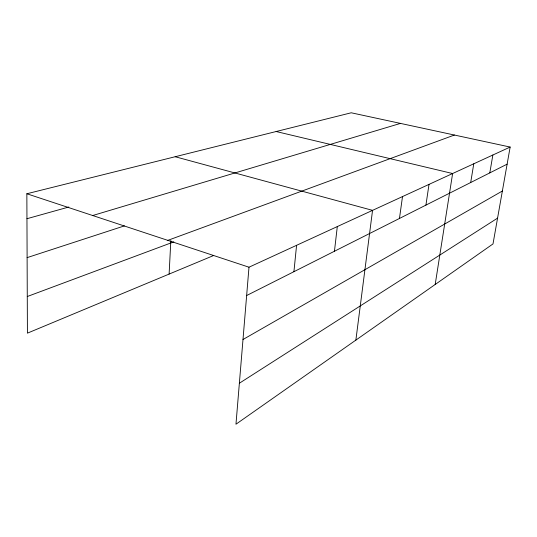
<?xml version="1.0" encoding="UTF-8"?>
<svg xmlns="http://www.w3.org/2000/svg" width="537" height="537" viewBox="0 0 537 537"><rect width="100%" height="100%" fill="white"/><g stroke="black" fill="none" stroke-linecap="round" stroke-linejoin="round"><path stroke-width="0.81" d="M169.108 274.085L170.84 240.569M510.15 147.057L248.993 267.204L235.965 424.217L493 243.926L510.15 147.057L351.225 112.783L26.85 193.756L27.421 333.155L213.692 255.498M293.92 271.688L296.578 245.315M334.444 251.249L337.303 226.58M355.87 340.109L372.55 210.363L175.183 156.73M399.461 218.458L402.508 196.582M425.928 205.107L429.009 184.386M435.192 284.476L452.617 173.525L276.152 131.525M470.694 182.526L473.775 163.792M489.798 172.894L492.859 155.012M239.368 383.23L497.564 218.136M242.993 339.505L502.363 191.024M246.644 295.531L507.123 164.154M27.266 296.525L173.813 241.872M167.812 240.361L454.403 135.035M27.112 257.632L124.436 225.882M92.693 215.525L400.468 123.403M26.951 218.72L68.843 207.013M26.85 193.756L248.993 267.204"/></g></svg>
